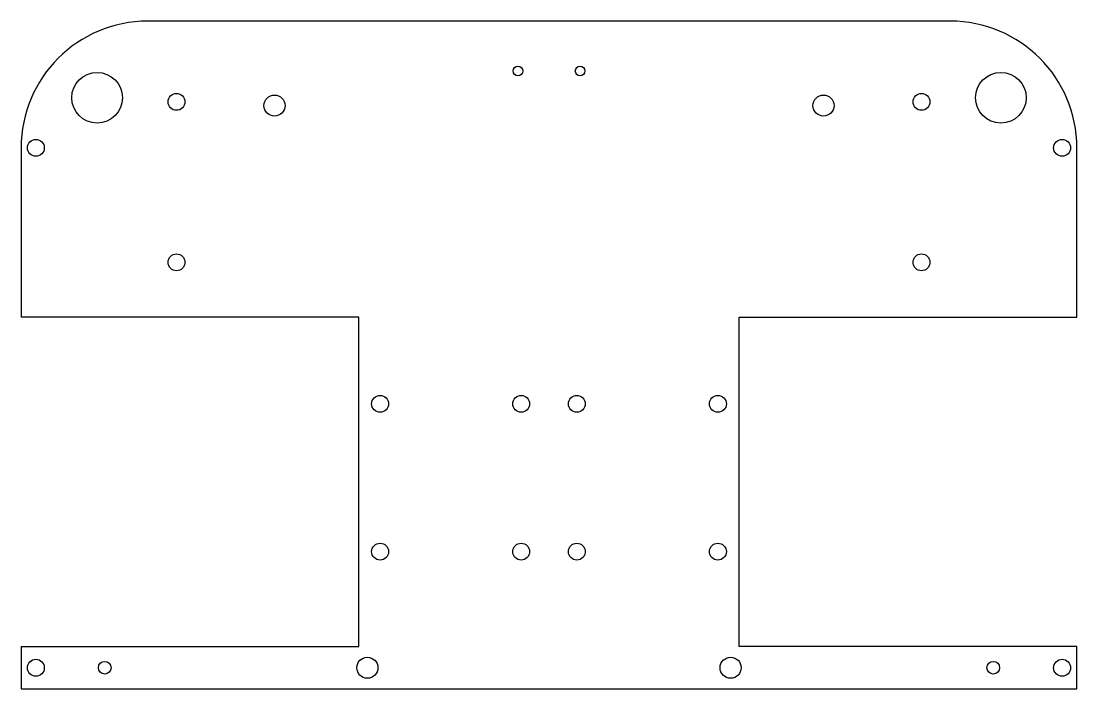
# Model space of a CAD drawing. Header units: millimetres. Extents: x -106 to 144, y -84 to 74.
import ezdxf

# ---------------------------------------------------------------- set-up
doc = ezdxf.new("R2010")
doc.units = ezdxf.units.MM

msp = doc.modelspace()

# ---------------------------------------------------------------- linework, layer by layer
at = {"color": 7, "linetype": 'Continuous', "lineweight": 25}
for p, q in [((114.23, 73.74), (-75.77, 73.74)), ((-105.77, 43.74), (-105.77, 3.59)), ((144.23, 3.59), (144.23, 43.74)), ((-25.77, 3.59), (-105.77, 3.59)), ((-25.77, -74.41), (-25.77, 3.59)), ((64.23, 3.59), (144.23, 3.59)), ((64.23, -74.41), (64.23, 3.59)), ((-105.77, -74.41), (-105.77, -84.41)), ((-105.77, -74.41), (-25.77, -74.41)), ((144.23, -74.41), (64.23, -74.41)), ((144.23, -84.41), (144.23, -74.41)), ((-105.77, -84.41), (144.23, -84.41))]:
    msp.add_line(p, q, dxfattribs=at)
for centre, radius in [((11.87, 61.94), 1.14), ((26.6, 61.94), 1.14), ((-87.77, 55.6), 6), ((126.23, 55.6), 6), ((-68.97, 54.61), 2), ((-45.77, 53.74), 2.5), ((84.23, 53.74), 2.5), ((107.43, 54.61), 2), ((-102.27, 43.74), 2), ((140.73, 43.74), 2), ((-68.97, 16.61), 2), ((107.43, 16.61), 2), ((-20.77, -16.91), 2), ((12.63, -16.91), 2), ((25.83, -16.91), 2), ((59.23, -16.91), 2), ((-20.77, -51.91), 2), ((12.63, -51.91), 2), ((25.83, -51.91), 2), ((59.23, -51.91), 2), ((-102.27, -79.41), 2), ((-23.77, -79.41), 2.5), ((62.23, -79.41), 2.5), ((140.73, -79.41), 2), ((-85.97, -79.41), 1.5), ((124.43, -79.41), 1.5)]:
    msp.add_circle(centre, radius, dxfattribs=at)
for centre, start, end in [((-75.77, 43.74), 90, 180), ((114.23, 43.74), 0, 90)]:
    msp.add_arc(centre, 30, start, end, dxfattribs=at)

doc.saveas('drawing.dxf')
